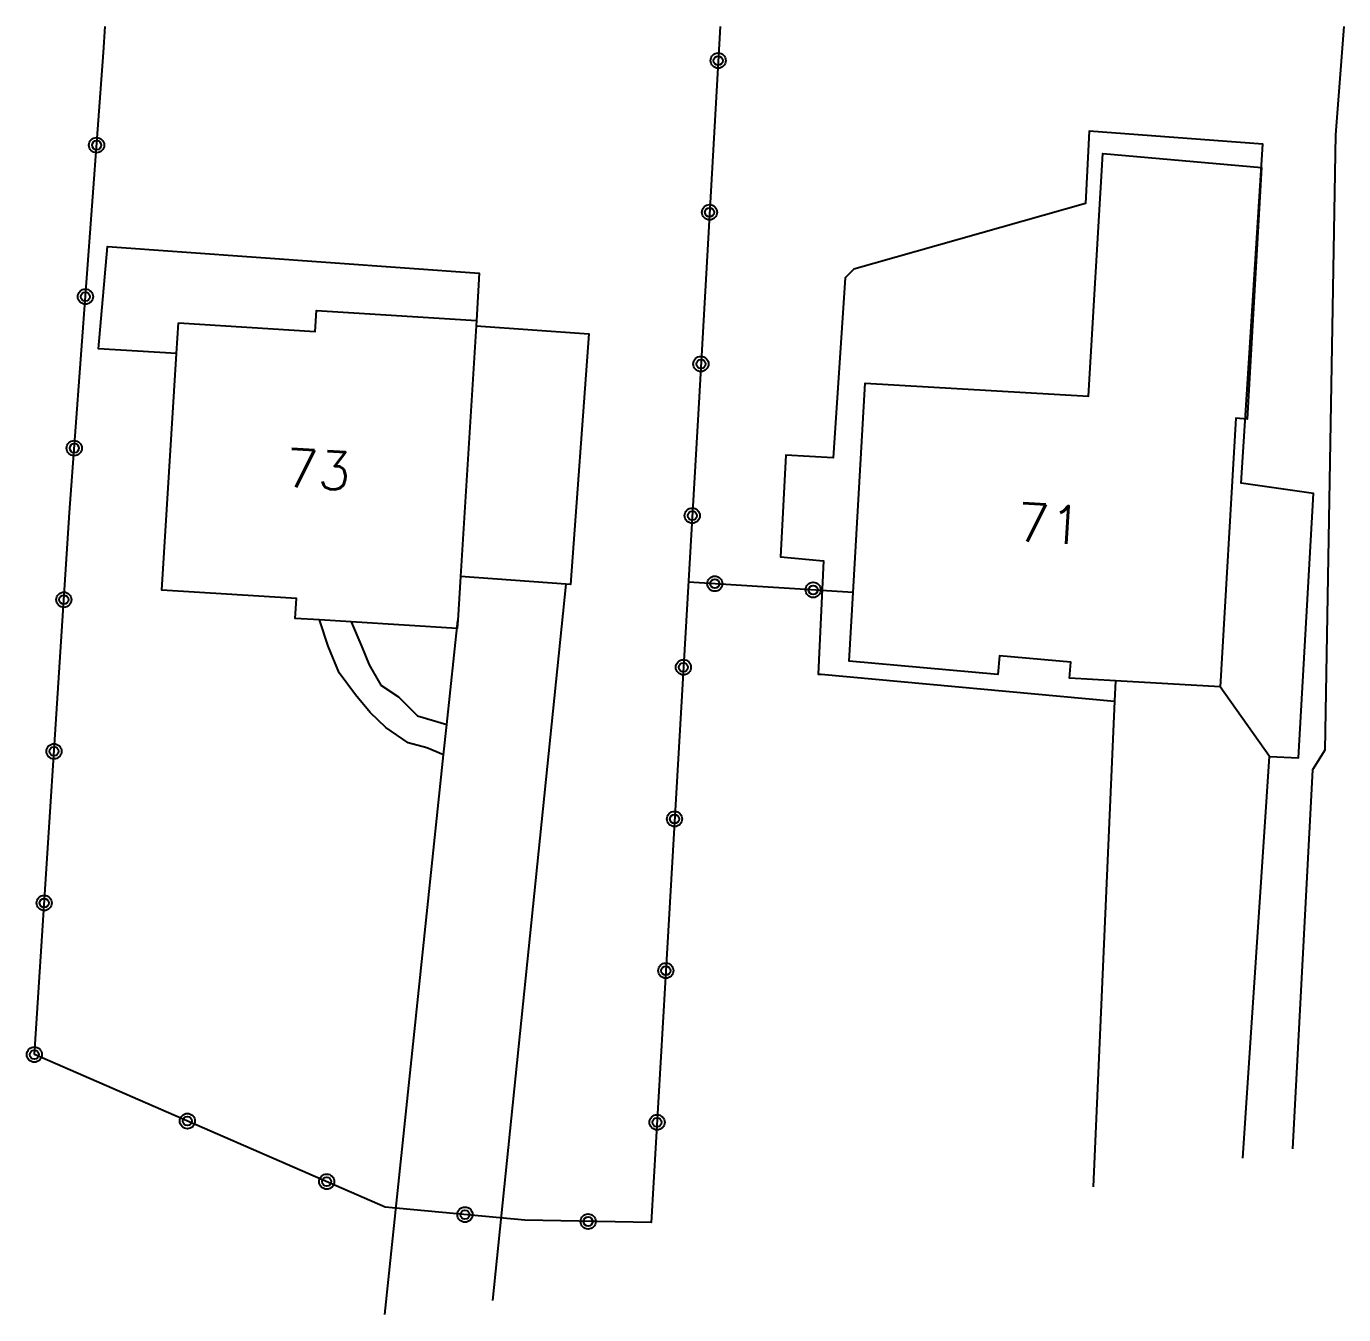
# Model space of a CAD drawing. Header units: millimetres. Extents: x 115000 to 115975, y 129003 to 129823.
# Drawn here: x 115886.55 to 115929.91, y 129754.83 to 129797.23 of the extents above; entities that cross this region are included whole.
import ezdxf
from ezdxf.enums import TextEntityAlignment as Align

# ---------------------------------------------------------------- set-up
doc = ezdxf.new("R2010")
doc.units = ezdxf.units.MM
doc.layers.get('0').update_dxf_attribs({"linetype": 'CONTINUOUS'})
for name, color, linetype in [('W0008', 7, 'CONTINUOUS'), ('W0017', 7, 'CONTINUOUS'), ('W0100', 7, 'CONTINUOUS'), ('W0322', 7, 'CONTINUOUS'), ('W0991', 7, 'CONTINUOUS')]:
    doc.layers.add(name, color=color, linetype=linetype)
doc.styles.get("Standard").update_dxf_attribs({"font": 'romans.shx', "width": 0.85})

# ---------------------------------------------------------------- blocks, each defined once
blk = doc.blocks.new('t322o')
at = {"color": 0, "linetype": 'Continuous'}
for radius in [0.25, 0.15]:
    blk.add_circle((0, 0), radius, dxfattribs=at)

msp = doc.modelspace()

# ---------------------------------------------------------------- linework, layer by layer
at = {"layer": 'W0008'}
for points in [[(115900.284, 129773.252), (115899.738, 129773.483), (115899.12, 129773.653), (115898.389, 129774.157), (115897.866, 129774.653), (115897.388, 129775.23), (115896.852, 129775.958), (115896.489, 129776.83), (115896.2, 129777.695)], [(115897.246, 129777.629), (115897.595, 129776.812), (115897.836, 129776.217), (115898.218, 129775.546), (115898.805, 129775.164), (115899.421, 129774.543), (115900.389, 129774.252)]]:
    msp.add_lwpolyline(points, dxfattribs=at)
at = {"layer": 'W0017'}
for points in [[(115929.908, 129797.229), (115929.635, 129793.658)], [(115927.465, 129773.196), (115928.418, 129773.151), (115928.915, 129781.854), (115926.533, 129782.195), (115927.247, 129793.347), (115921.534, 129793.776), (115921.406, 129791.394), (115913.787, 129789.241), (115913.506, 129788.953), (115913.111, 129783.034), (115911.548, 129783.121), (115911.374, 129779.775), (115912.793, 129779.642), (115912.617, 129775.907), (115912.71, 129775.905), (115922.371, 129775.021)], [(115929.635, 129793.658), (115929.293, 129773.404), (115928.878, 129772.766), (115928.227, 129760.286)], [(115891.497, 129786.461), (115888.93, 129786.621), (115889.228, 129789.989), (115901.459, 129789.102), (115901.366, 129787.547)], [(115904.308, 129778.873), (115901.897, 129755.301)], [(115898.349, 129754.831), (115900.284, 129773.252), (115900.389, 129774.252), (115900.748, 129777.674)], [(115922.401, 129775.694), (115922.371, 129775.021), (115921.659, 129759.043)], [(115926.593, 129759.977), (115927.465, 129773.196), (115925.846, 129775.494)]]:
    msp.add_lwpolyline(points, dxfattribs=at)
at = {"layer": 'W0100'}
for points in [[(115925.846, 129775.494), (115922.401, 129775.694), (115920.881, 129775.782), (115920.928, 129776.307), (115918.576, 129776.516), (115918.521, 129775.902), (115913.631, 129776.337), (115913.762, 129778.601), (115914.162, 129785.486), (115921.514, 129785.059), (115921.978, 129793.05), (115927.209, 129792.584), (115926.729, 129784.302), (115926.359, 129784.335)], [(115891.56, 129787.473), (115896.057, 129787.192), (115896.1, 129787.877), (115901.366, 129787.547), (115901.355, 129787.377), (115900.839, 129779.128), (115900.748, 129777.674), (115900.732, 129777.411), (115897.246, 129777.629), (115896.2, 129777.695), (115895.401, 129777.745), (115895.442, 129778.395), (115891.009, 129778.672), (115891.497, 129786.461)]]:
    msp.add_lwpolyline(points, close=True, dxfattribs=at)
msp.add_lwpolyline([(115901.355, 129787.377), (115905.069, 129787.105), (115904.464, 129778.862), (115904.308, 129778.873), (115900.839, 129779.128)], dxfattribs=at)
at = {"layer": 'W0322'}
for points in [[(115886.816, 129763.39), (115887.973, 129781.234), (115889.088, 129796.366), (115889.15, 129797.229)], [(115909.386, 129797.229), (115908.681, 129784.842), (115907.653, 129767.074), (115907.12, 129757.86), (115902.961, 129757.936), (115898.36, 129758.374), (115886.816, 129763.39)], [(115913.762, 129778.601), (115908.34, 129778.941)]]:
    msp.add_lwpolyline(points, dxfattribs=at)

# ---------------------------------------------------------------- block references
at = {"layer": 'W0322', "rotation": 266.7405680289868}
for p in [(115909.322, 129796.103), (115888.864, 129793.319), (115909.038, 129791.111), (115888.496, 129788.333), (115908.754, 129786.119), (115888.129, 129783.347), (115908.468, 129781.127), (115909.21, 129778.886), (115912.448, 129778.683), (115887.787, 129778.359), (115908.177, 129776.136), (115887.463, 129773.369), (115907.886, 129771.144), (115887.14, 129768.38), (115907.6, 129766.152), (115886.816, 129763.39), (115891.852, 129761.202), (115907.311, 129761.161), (115896.438, 129759.209), (115900.988, 129758.124), (115905.041, 129757.898)]:
    msp.add_blockref('t322o', p, dxfattribs=at)

# ---------------------------------------------------------------- texts
at = {"layer": 'W0991'}
for s, p in [('73', (115896.158, 129782.644)), ('71', (115920.227, 129780.857))]:
    msp.add_text(s, height=1.25, rotation=356.4206, dxfattribs=at).set_placement(p, align=Align.MIDDLE_CENTER)

doc.saveas('drawing.dxf')
